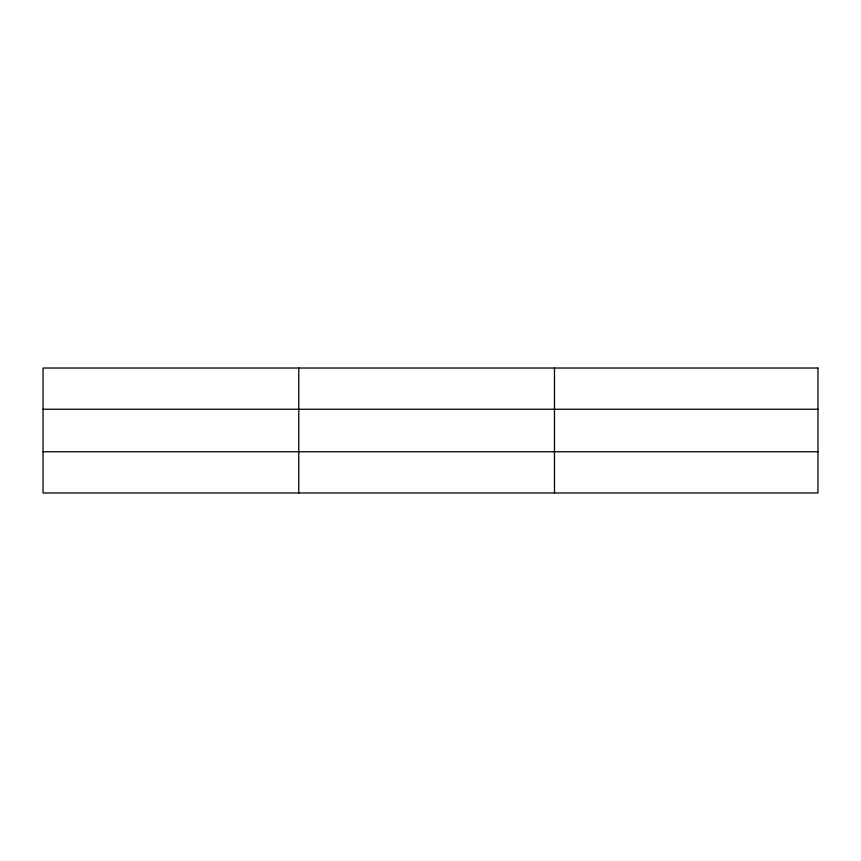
<?xml version="1.0" encoding="UTF-8"?>
<svg xmlns="http://www.w3.org/2000/svg" width="861" height="861" viewBox="0 0 861 861"><rect width="100%" height="100%" fill="white"/><g stroke="black" fill="none" stroke-linecap="round" stroke-linejoin="round"><path stroke-width="1.29" d="M298.767 368.024L298.767 492.976M554.484 368.024L554.484 492.976M43.05 409.255L817.95 409.255M43.05 451.745L817.95 451.745M817.95 368.024L817.95 492.976L43.05 492.976L43.05 368.024L817.95 368.024"/></g></svg>
